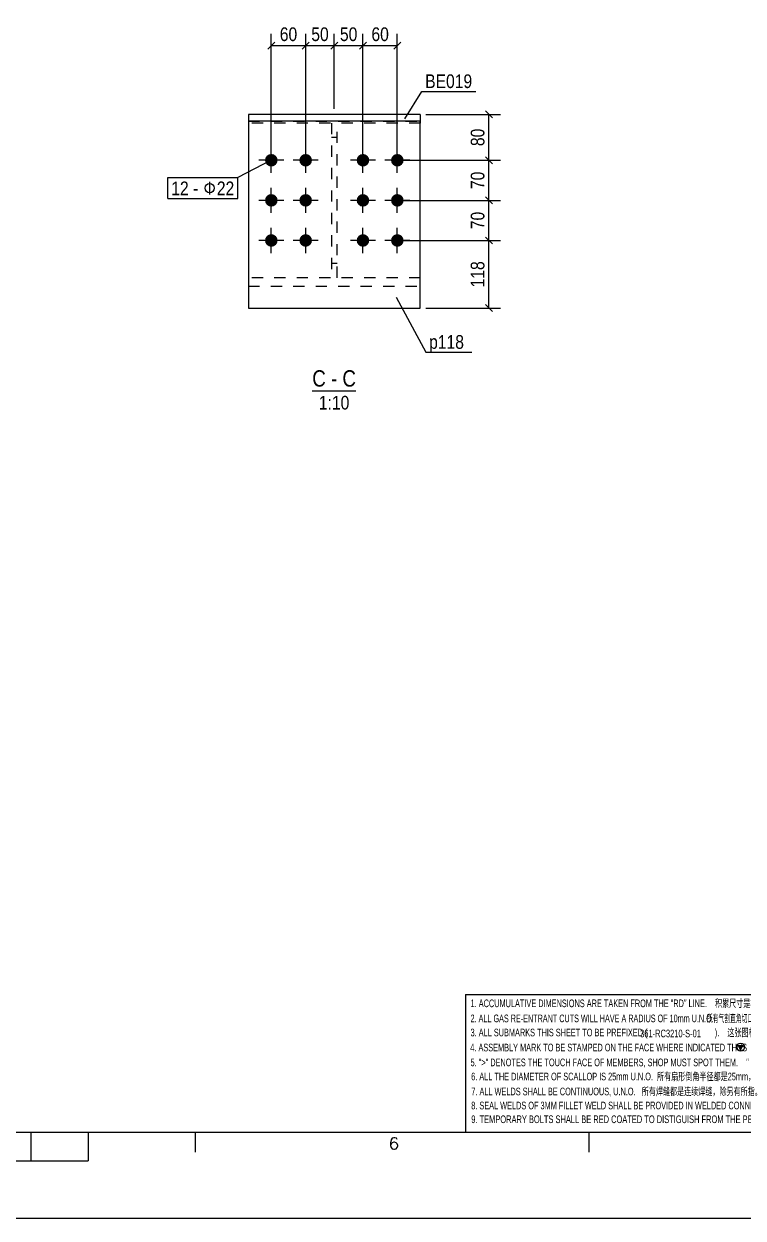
# Model space of a CAD drawing. Header units: millimetres. Extents: x -545 to 50, y -120 to 301.
# Drawn here: x -200.7 to -75.2, y -119.8 to 88.6 of the extents above; entities that cross this region are included whole.
import ezdxf

# ---------------------------------------------------------------- set-up
doc = ezdxf.new("R2010")
doc.units = ezdxf.units.MM
doc.linetypes.add('DXK_LINE_DOT2', pattern=[3.9198, 1.9599, -1.9599])
doc.styles.add('Arial', font='ARIAL.TTF', dxfattribs={"height": 0.2})
doc.styles.add('Arial Narrow', font='ARIALN.TTF', dxfattribs={"height": 0.2})

# ---------------------------------------------------------------- blocks, each defined once
blk = doc.blocks.new('Unknown-234528932-3785')
at = {"linetype": 'Continuous'}
for points in [[(-75.62, -90.68), (-75, -89.6), (-76.18, -89.6)], [(-65.44, -90.85), (-64.82, -89.77), (-65.99, -89.77)]]:
    blk.add_hatch(color=7, dxfattribs=at).paths.add_polyline_path(points)
at = {"color": 7, "linetype": 'Continuous'}
for p, q in [((-123.6, -80.83), (-123.6, -104.81)), ((-123.6, -80.83), (-43.79, -80.83)), ((-43.79, -80.83), (-43.79, -104.81)), ((-123.6, -104.81), (-43.79, -104.81))]:
    blk.add_line(p, q, dxfattribs=at)
at = {"color": 3, "linetype": 'Continuous'}
for p, q in [((-65.99, -89.77), (-65.44, -90.84)), ((-64.82, -89.77), (-65.44, -90.85))]:
    blk.add_line(p, q, dxfattribs=at)
at = {"color": 7, "linetype": 'Continuous'}
for centre in [(-75.59, -89.98), (-65.41, -90.15)]:
    blk.add_circle(centre, 0.7, dxfattribs=at)
at = {"color": 7, "linetype": 'Continuous', "style": 'Arial'}
for s, height, width, p in [('1. ACCUMULATIVE DIMENSIONS ARE TAKEN FROM THE "RD" LINE.    积累尺寸是根据这线 "RD" 开始计算。', 1.3371, 0.65892, (-122.73, -83.02)), ('2. ALL GAS RE-ENTRANT CUTS WILL HAVE A RADIUS OF 10mm U.N.O.', 1.3371, 0.617738, (-122.73, -85.65)), ('所有气割直角切口要有10mm 的半径，除另有所指。', 1.3371, 0.541875, (-81.49, -85.65)), ('3. ALL SUBMARKS THIS SHEET TO BE PREFIXED (                                 ).    这张图样的所有副标记前面要加 (                                  )。', 1.33711, 0.65892, (-122.73, -88.11)), ('4. ASSEMBLY MARK TO BE STAMPED ON THE FACE WHERE INDICATED THUS      .    构件号打在      标记面上。', 1.3371, 0.65892, (-122.78, -90.73)), ('5. ">" DENOTES THE TOUCH FACE OF MEMBERS, SHOP MUST SPOT THEM.    " > " 为构件结合面，工厂需标识出来。', 1.3371, 0.65892, (-122.73, -93.33)), ('6. ALL THE DIAMETER OF SCALLOP IS 25mm U.N.O.  所有扇形倒角半径都是25mm，除另有所指。', 1.3371, 0.65892, (-122.63, -95.79)), ('7. ALL WELDS SHALL BE CONTINUOUS, U.N.O.   所有焊缝都是连续焊缝，除另有所指。', 1.3371, 0.65892, (-122.6, -98.4)), ('8. SEAL WELDS OF 3MM FILLET WELD SHALL BE PROVIDED IN WELDED CONNECTIONS.   焊接节点里的封焊是3mm角焊缝。', 1.3371, 0.65892, (-122.62, -100.85)), ('9. TEMPORARY BOLTS SHALL BE RED COATED TO DISTIGUISH FROM THE PERMANENT BOLT.   临时螺栓应涂红油漆，以区别与永久螺栓。', 1.3371, 0.55892, (-122.61, -103.25))]:
    blk.add_text(s, height=height, dxfattribs=dict(at, width=width)).set_placement(p)
at = {"color": 3, "linetype": 'Continuous', "style": 'Arial', "width": 0.7}
for p in [(-93.13, -88.28), (-61.37, -88.25)]:
    blk.add_text('361-RC3210-S-01', height=1.3371, dxfattribs=at).set_placement(p)
blk = doc.blocks.new('Unknown-234528932-3788')
at = {"color": 7, "linetype": 'Continuous'}
for p, q in [((-514.54, -104.81), (35.38, -104.81)), ((-199.51, -104.81), (-199.51, -109.82)), ((-189.5, -104.81), (-189.5, -109.82)), ((-170.83, -104.81), (-170.83, -108.31)), ((-136.6, -106.19), (-136.7, -106.67)), ((-136.41, -105.91), (-136.6, -106.19)), ((-136.12, -105.81), (-136.41, -105.91)), ((-135.93, -105.81), (-136.12, -105.81)), ((-135.65, -105.91), (-135.93, -105.81)), ((-135.55, -106.1), (-135.65, -105.91)), ((-102.1, -104.81), (-102.1, -108.31)), ((-136.7, -106.67), (-136.7, -107.15)), ((-136.6, -106.86), (-136.7, -107.15)), ((-136.7, -107.15), (-136.6, -107.53)), ((-136.41, -106.67), (-136.6, -106.86)), ((-136.6, -107.53), (-136.41, -107.72)), ((-136.12, -106.57), (-136.41, -106.67)), ((-136.41, -107.72), (-136.12, -107.81)), ((-136.03, -106.57), (-136.12, -106.57)), ((-136.12, -107.81), (-136.03, -107.81)), ((-135.74, -106.67), (-136.03, -106.57)), ((-136.03, -107.81), (-135.74, -107.72)), ((-135.55, -106.86), (-135.74, -106.67)), ((-135.74, -107.72), (-135.55, -107.53)), ((-135.46, -107.15), (-135.55, -106.86)), ((-135.55, -107.53), (-135.46, -107.24)), ((-135.46, -107.24), (-135.46, -107.15)), ((-289.67, -109.82), (-189.5, -109.82)), ((-544.59, -119.83), (50.41, -119.83))]:
    blk.add_line(p, q, dxfattribs=at)
blk = doc.blocks.new('Unknown-234528932-13 - 2170')
at = {"color": 6, "linetype": 'Continuous'}
blk.add_line((-150.37, 24.52), (-142.74, 24.52), dxfattribs=at)
at = {"color": 0, "linetype": 'Continuous'}
for points in [[(-148, 25.27), (-148, 28.27), (-150.37, 28.27), (-150.37, 25.27)], [(-143.89, 21.27), (-143.89, 23.77), (-149.22, 23.77), (-149.22, 21.27)]]:
    blk.add_wipeout(points, dxfattribs=at)
at = {"color": 6, "linetype": 'Continuous', "style": 'Arial Narrow'}
blk.add_text('1:10', height=2.386, dxfattribs=at).set_placement((-149.22, 21.27))
at = {"color": 0, "linetype": 'Continuous'}
blk.add_wipeout([(-146.01, 25.27), (-146.01, 28.27), (-147.1, 28.27), (-147.1, 25.27)], dxfattribs=at)
at = {"color": 6, "linetype": 'Continuous', "style": 'Arial Narrow'}
for s, p in [('C', (-150.37, 25.27)), ('-', (-147.1, 25.27))]:
    blk.add_text(s, height=2.86, dxfattribs=at).set_placement(p)
at = {"color": 0, "linetype": 'Continuous'}
blk.add_wipeout([(-142.74, 25.27), (-142.74, 28.27), (-145.11, 28.27), (-145.11, 25.27)], dxfattribs=at)
at = {"color": 6, "linetype": 'Continuous', "style": 'Arial Narrow'}
blk.add_text('C', height=2.86, dxfattribs=at).set_placement((-145.11, 25.27))
blk = doc.blocks.new('Part-234528932-2171 - 2170')
at = {"color": 2, "linetype": 'Continuous'}
for p, q in [((-131.52, 71.57), (-161.52, 71.57)), ((-161.52, 71.57), (-161.52, 38.97)), ((-131.52, 38.97), (-131.52, 71.57)), ((-161.52, 38.97), (-131.52, 38.97))]:
    blk.add_line(p, q, dxfattribs=at)
at = {"color": 7, "linetype": 'DXK_LINE_DOT2'}
for p, q in [((-161.52, 71.57), (-131.52, 71.57)), ((-161.52, 38.97), (-131.52, 38.97))]:
    blk.add_line(p, q, dxfattribs=at)
blk = doc.blocks.new('Part-234528932-2175 - 2170')
at = {"color": 2, "linetype": 'Continuous'}
for p, q in [((-131.52, 72.77), (-161.52, 72.77)), ((-161.52, 72.77), (-161.52, 71.57)), ((-131.52, 72.77), (-131.52, 71.57))]:
    blk.add_line(p, q, dxfattribs=at)
at = {"color": 7, "linetype": 'DXK_LINE_DOT2'}
for p, q in [((-161.52, 71.57), (-161.52, 71.27)), ((-131.52, 71.27), (-161.52, 71.27)), ((-147.02, 71.27), (-147.02, 44.27)), ((-146.02, 44.27), (-146.02, 71.27)), ((-131.52, 71.57), (-131.52, 71.27)), ((-147.02, 68.77), (-146.02, 68.77)), ((-146.02, 46.77), (-147.02, 46.77)), ((-131.52, 44.27), (-161.52, 44.27)), ((-161.52, 44.27), (-161.52, 42.77)), ((-131.52, 42.77), (-131.52, 44.27)), ((-161.52, 42.77), (-131.52, 42.77))]:
    blk.add_line(p, q, dxfattribs=at)
blk = doc.blocks.new('Bolt-234528932-2176 - 2170')
at = {"linetype": 'Continuous'}
for points in [[(-158.62, 64.77, -1), (-156.42, 64.77, -1)], [(-152.62, 64.77, -1), (-150.42, 64.77, -1)], [(-142.62, 64.77, -1), (-140.42, 64.77, -1)], [(-136.62, 64.77, -1), (-134.42, 64.77, -1)], [(-158.62, 57.77, -1), (-156.42, 57.77, -1)], [(-152.62, 57.77, -1), (-150.42, 57.77, -1)], [(-142.62, 57.77, -1), (-140.42, 57.77, -1)], [(-136.62, 57.77, -1), (-134.42, 57.77, -1)], [(-158.62, 50.77, -1), (-156.42, 50.77, -1)], [(-152.62, 50.77, -1), (-150.42, 50.77, -1)], [(-142.62, 50.77, -1), (-140.42, 50.77, -1)], [(-136.62, 50.77, -1), (-134.42, 50.77, -1)]]:
    blk.add_hatch(color=3, dxfattribs=at).paths.add_polyline_path(points)
at = {"color": 3, "linetype": 'Continuous'}
for p, q in [((-157.52, 62.57), (-157.52, 66.97)), ((-151.52, 62.57), (-151.52, 66.97)), ((-141.52, 62.57), (-141.52, 66.97)), ((-135.52, 62.57), (-135.52, 66.97)), ((-155.32, 64.77), (-159.72, 64.77)), ((-149.32, 64.77), (-153.72, 64.77)), ((-139.32, 64.77), (-143.72, 64.77)), ((-133.32, 64.77), (-137.72, 64.77)), ((-157.52, 55.57), (-157.52, 59.97)), ((-151.52, 55.57), (-151.52, 59.97)), ((-141.52, 55.57), (-141.52, 59.97)), ((-135.52, 55.57), (-135.52, 59.97)), ((-155.32, 57.77), (-159.72, 57.77)), ((-149.32, 57.77), (-153.72, 57.77)), ((-139.32, 57.77), (-143.72, 57.77)), ((-133.32, 57.77), (-137.72, 57.77)), ((-157.52, 48.57), (-157.52, 52.97)), ((-151.52, 48.57), (-151.52, 52.97)), ((-141.52, 48.57), (-141.52, 52.97)), ((-135.52, 48.57), (-135.52, 52.97)), ((-155.32, 50.77), (-159.72, 50.77)), ((-149.32, 50.77), (-153.72, 50.77)), ((-139.32, 50.77), (-143.72, 50.77)), ((-133.32, 50.77), (-137.72, 50.77))]:
    blk.add_line(p, q, dxfattribs=at)
blk = doc.blocks.new('StraightDimension-234528932-2556 - 2170')
at = {"color": 7, "linetype": 'Continuous'}
for p, q in [((-141.52, 65.77), (-141.52, 86.82)), ((-135.52, 65.77), (-135.52, 86.82)), ((-140.92, 85.37), (-142.12, 84.17)), ((-141.52, 84.77), (-135.52, 84.77)), ((-136.12, 84.17), (-134.92, 85.37))]:
    blk.add_line(p, q, dxfattribs=at)
at = {"color": 0}
blk.add_wipeout([(-136.5, 85.07), (-136.5, 88.57), (-140.54, 88.57), (-140.54, 85.07)], dxfattribs=at)
at = {"color": 4, "style": 'Arial Narrow'}
blk.add_text('60', height=2.386, dxfattribs=at).set_placement((-140.04, 85.57))
blk = doc.blocks.new('StraightDimension-234528932-2557 - 2170')
at = {"color": 7, "linetype": 'Continuous'}
for p, q in [((-146.52, 73.77), (-146.52, 86.82)), ((-141.52, 65.77), (-141.52, 86.82)), ((-147.12, 84.17), (-145.92, 85.37)), ((-146.52, 84.77), (-141.52, 84.77)), ((-140.92, 85.37), (-142.12, 84.17))]:
    blk.add_line(p, q, dxfattribs=at)
at = {"color": 0}
blk.add_wipeout([(-142, 85.07), (-142, 88.57), (-146.04, 88.57), (-146.04, 85.07)], dxfattribs=at)
at = {"color": 4, "style": 'Arial Narrow'}
blk.add_text('50', height=2.386, dxfattribs=at).set_placement((-145.54, 85.57))
blk = doc.blocks.new('StraightDimension-234528932-2558 - 2170')
at = {"color": 7, "linetype": 'Continuous'}
for p, q in [((-151.52, 65.77), (-151.52, 86.82)), ((-146.52, 73.77), (-146.52, 86.82)), ((-152.12, 84.17), (-150.92, 85.37)), ((-151.52, 84.77), (-146.52, 84.77)), ((-145.92, 85.37), (-147.12, 84.17))]:
    blk.add_line(p, q, dxfattribs=at)
at = {"color": 0}
blk.add_wipeout([(-147, 85.07), (-147, 88.57), (-151.04, 88.57), (-151.04, 85.07)], dxfattribs=at)
at = {"color": 4, "style": 'Arial Narrow'}
blk.add_text('50', height=2.386, dxfattribs=at).set_placement((-150.54, 85.57))
blk = doc.blocks.new('StraightDimension-234528932-2559 - 2170')
at = {"color": 7, "linetype": 'Continuous'}
for p, q in [((-157.52, 65.77), (-157.52, 86.82)), ((-151.52, 65.77), (-151.52, 86.82)), ((-156.92, 85.37), (-158.12, 84.17)), ((-157.52, 84.77), (-151.52, 84.77)), ((-152.12, 84.17), (-150.92, 85.37))]:
    blk.add_line(p, q, dxfattribs=at)
at = {"color": 0}
blk.add_wipeout([(-152.5, 85.07), (-152.5, 88.57), (-156.54, 88.57), (-156.54, 85.07)], dxfattribs=at)
at = {"color": 4, "style": 'Arial Narrow'}
blk.add_text('60', height=2.386, dxfattribs=at).set_placement((-156.04, 85.57))
blk = doc.blocks.new('StraightDimension-234528932-3411 - 2170')
at = {"color": 7, "linetype": 'Continuous'}
for p, q in [((-118.92, 72.17), (-120.12, 73.37)), ((-130.52, 72.77), (-117.52, 72.77)), ((-119.52, 64.77), (-119.52, 72.77)), ((-134.52, 64.77), (-117.52, 64.77)), ((-120.12, 65.37), (-118.92, 64.17))]:
    blk.add_line(p, q, dxfattribs=at)
at = {"color": 0}
blk.add_wipeout([(-119.82, 70.79), (-123.32, 70.79), (-123.32, 66.74), (-119.82, 66.74)], dxfattribs=at)
at = {"color": 4, "style": 'Arial Narrow'}
blk.add_text('80', height=2.386, rotation=90.0002, dxfattribs=at).set_placement((-120.32, 67.24))
blk = doc.blocks.new('StraightDimension-234528932-3412 - 2170')
at = {"color": 7, "linetype": 'Continuous'}
for p, q in [((-134.52, 64.77), (-117.52, 64.77)), ((-118.92, 64.17), (-120.12, 65.37)), ((-119.52, 57.77), (-119.52, 64.77)), ((-120.12, 58.37), (-118.92, 57.17)), ((-134.52, 57.77), (-117.52, 57.77))]:
    blk.add_line(p, q, dxfattribs=at)
at = {"color": 0}
blk.add_wipeout([(-119.82, 63.29), (-123.32, 63.29), (-123.32, 59.24), (-119.82, 59.24)], dxfattribs=at)
at = {"color": 4, "style": 'Arial Narrow'}
blk.add_text('70', height=2.386, rotation=90.0002, dxfattribs=at).set_placement((-120.32, 59.74))
blk = doc.blocks.new('StraightDimension-234528932-3413 - 2170')
at = {"color": 7, "linetype": 'Continuous'}
for p, q in [((-118.92, 57.17), (-120.12, 58.37)), ((-134.52, 57.77), (-117.52, 57.77)), ((-119.52, 50.77), (-119.52, 57.77)), ((-134.52, 50.77), (-117.52, 50.77)), ((-120.12, 51.37), (-118.92, 50.17))]:
    blk.add_line(p, q, dxfattribs=at)
at = {"color": 0}
blk.add_wipeout([(-119.82, 56.29), (-123.32, 56.29), (-123.32, 52.24), (-119.82, 52.24)], dxfattribs=at)
at = {"color": 4, "style": 'Arial Narrow'}
blk.add_text('70', height=2.386, rotation=90.0002, dxfattribs=at).set_placement((-120.32, 52.74))
blk = doc.blocks.new('StraightDimension-234528932-3414 - 2170')
at = {"color": 7, "linetype": 'Continuous'}
for p, q in [((-134.52, 50.77), (-117.52, 50.77)), ((-118.92, 50.17), (-120.12, 51.37)), ((-119.52, 38.97), (-119.52, 50.77)), ((-130.52, 38.97), (-117.52, 38.97)), ((-120.12, 39.57), (-118.92, 38.37))]:
    blk.add_line(p, q, dxfattribs=at)
at = {"color": 0}
blk.add_wipeout([(-119.82, 47.65), (-123.32, 47.65), (-123.32, 42.08), (-119.82, 42.08)], dxfattribs=at)
at = {"color": 4, "style": 'Arial Narrow'}
blk.add_text('118', height=2.386, rotation=90.0002, dxfattribs=at).set_placement((-120.32, 42.58))
blk = doc.blocks.new('Mark-234528932-2191 - 2170')
at = {"color": 0}
blk.add_wipeout([(-122.44, 77.37), (-122.44, 79.87), (-130.66, 79.87), (-130.66, 77.37)], dxfattribs=at)
blk.add_wipeout([(-122.44, 77.37), (-122.44, 79.87), (-130.66, 79.87), (-130.66, 77.37)], dxfattribs=at)
at = {"color": 7, "linetype": 'Continuous'}
for p, q in [((-134.23, 72.02), (-131.26, 76.77)), ((-131.26, 76.77), (-121.84, 76.77))]:
    blk.add_line(p, q, dxfattribs=at)
at = {"color": 3, "style": 'Arial Narrow'}
blk.add_text('BE019', height=2.386, dxfattribs=at).set_placement((-130.66, 77.37))
blk = doc.blocks.new('Mark-234528932-2188 - 2170')
at = {"color": 0}
blk.add_wipeout([(-123.88, 31.87), (-123.88, 34.37), (-129.97, 34.37), (-129.97, 31.87)], dxfattribs=at)
blk.add_wipeout([(-123.88, 31.87), (-123.88, 34.37), (-129.97, 34.37), (-129.97, 31.87)], dxfattribs=at)
at = {"color": 7, "linetype": 'Continuous'}
for p, q in [((-135.73, 40.88), (-130.57, 31.27)), ((-130.57, 31.27), (-122.53, 31.27))]:
    blk.add_line(p, q, dxfattribs=at)
at = {"color": 3, "style": 'Arial Narrow'}
blk.add_text('p118', height=2.386, dxfattribs=at).set_placement((-129.97, 31.87))
blk = doc.blocks.new('Mark-234528932-2564 - 2170')
at = {"color": 0}
blk.add_wipeout([(-171.94, 58.67), (-171.94, 61.17), (-174.99, 61.17), (-174.99, 58.67)], dxfattribs=at)
blk.add_wipeout([(-171.94, 58.67), (-171.94, 61.17), (-174.99, 61.17), (-174.99, 58.67)], dxfattribs=at)
at = {"color": 7, "linetype": 'Continuous'}
blk.add_line((-175.59, 58.07), (-175.59, 61.77), dxfattribs=at)
at = {"color": 0}
blk.add_wipeout([(-170.28, 58.67), (-170.28, 61.17), (-171.19, 61.17), (-171.19, 58.67)], dxfattribs=at)
blk.add_wipeout([(-170.28, 58.67), (-170.28, 61.17), (-171.19, 61.17), (-171.19, 58.67)], dxfattribs=at)
at = {"color": 3, "style": 'Arial Narrow'}
blk.add_text('12', height=2.386, dxfattribs=at).set_placement((-174.99, 58.67))
at = {"color": 0}
blk.add_wipeout([(-167.03, 58.67), (-167.03, 61.17), (-169.53, 61.17), (-169.53, 58.67)], dxfattribs=at)
at = {"color": 3, "linetype": 'Continuous'}
blk.add_line((-168.28, 58.79), (-168.28, 60.98), dxfattribs=at)
at = {"color": 3, "style": 'Arial Narrow'}
blk.add_text('-', height=2.39, dxfattribs=at).set_placement((-171.19, 58.67))
at = {"color": 0}
blk.add_wipeout([(-163.98, 58.67), (-163.98, 61.17), (-167.03, 61.17), (-167.03, 58.67)], dxfattribs=at)
blk.add_wipeout([(-163.98, 58.67), (-163.98, 61.17), (-167.03, 61.17), (-167.03, 58.67)], dxfattribs=at)
at = {"color": 7, "linetype": 'Continuous'}
for p, q in [((-157.52, 64.77), (-163.38, 61.77)), ((-175.59, 61.77), (-163.38, 61.77)), ((-163.38, 58.07), (-163.38, 61.77)), ((-175.59, 58.07), (-163.38, 58.07))]:
    blk.add_line(p, q, dxfattribs=at)
at = {"color": 3, "linetype": 'Continuous'}
blk.add_circle((-168.28, 59.92), 0.812, dxfattribs=at)
at = {"color": 3, "style": 'Arial Narrow'}
blk.add_text('22', height=2.386, dxfattribs=at).set_placement((-167.03, 58.67))

msp = doc.modelspace()

# ---------------------------------------------------------------- block references
for name in ['Unknown-234528932-3788', 'Part-234528932-2175 - 2170', 'Part-234528932-2171 - 2170', 'Bolt-234528932-2176 - 2170', 'Unknown-234528932-3785']:
    msp.add_blockref(name, (0, 0))

# ---------------------------------------------------------------- next in the draw order: block references
for name in ['StraightDimension-234528932-2556 - 2170', 'Unknown-234528932-13 - 2170']:
    msp.add_blockref(name, (0, 0))

# ---------------------------------------------------------------- next in the draw order: block references
for name in ['StraightDimension-234528932-2557 - 2170', 'StraightDimension-234528932-3411 - 2170']:
    msp.add_blockref(name, (0, 0))

# ---------------------------------------------------------------- next in the draw order: block references
for name in ['StraightDimension-234528932-2558 - 2170', 'Mark-234528932-2191 - 2170', 'StraightDimension-234528932-3412 - 2170']:
    msp.add_blockref(name, (0, 0))

# ---------------------------------------------------------------- next in the draw order: block references
for name in ['StraightDimension-234528932-2559 - 2170', 'StraightDimension-234528932-3413 - 2170']:
    msp.add_blockref(name, (0, 0))

# ---------------------------------------------------------------- next in the draw order: block references
for name in ['Mark-234528932-2564 - 2170', 'StraightDimension-234528932-3414 - 2170']:
    msp.add_blockref(name, (0, 0))

# ---------------------------------------------------------------- next in the draw order: block references
msp.add_blockref('Mark-234528932-2188 - 2170', (0, 0))

doc.saveas('drawing.dxf')
